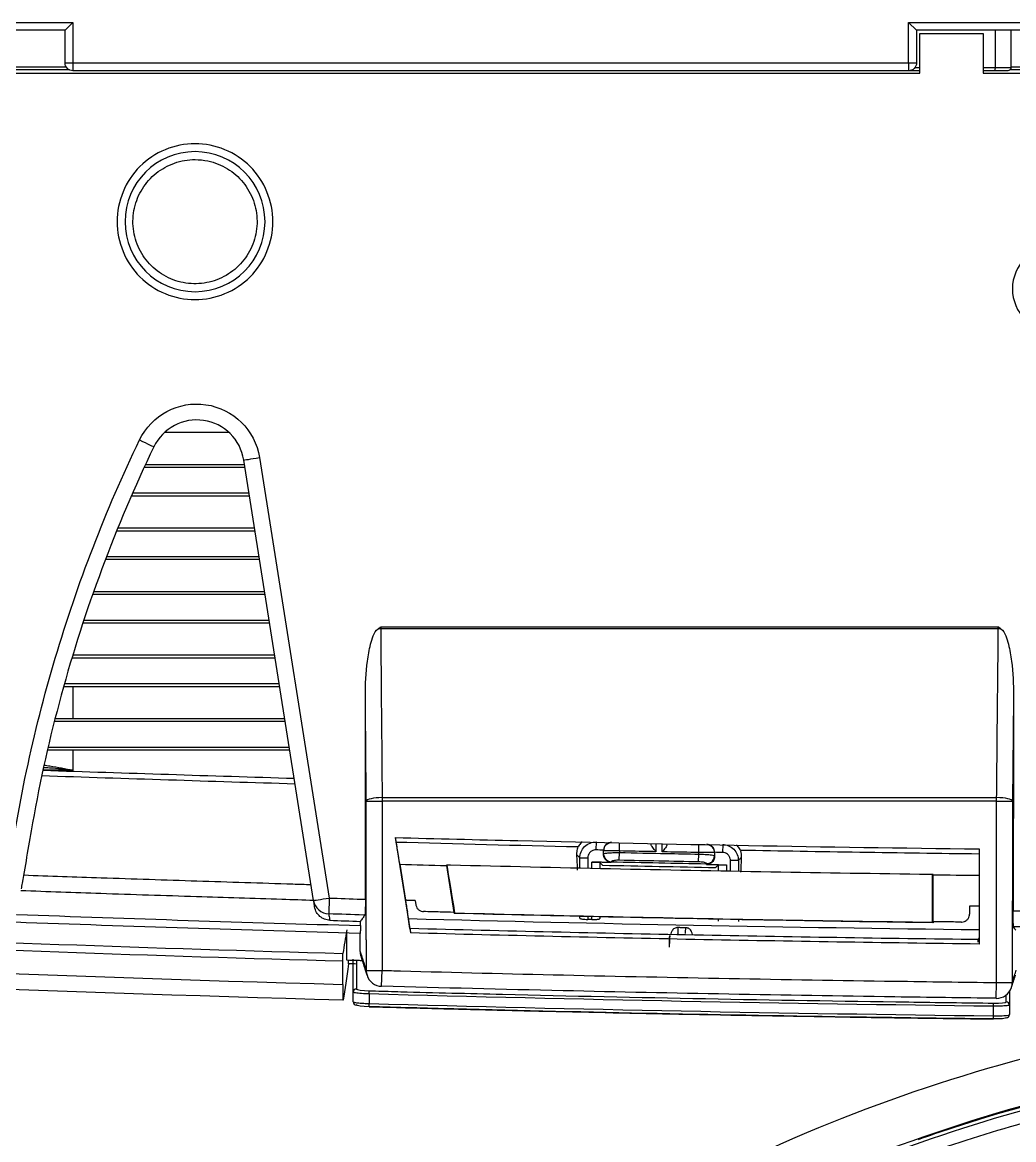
# Model space of a CAD drawing. Header units: millimetres. Extents: x 28 to 2363, y 8 to 1657.
# Drawn here: x 1802.6 to 1865, y 1195.3 to 1265.7 of the extents above; entities that cross this region are included whole.
import ezdxf

# ---------------------------------------------------------------- set-up
doc = ezdxf.new("R2010")
doc.units = ezdxf.units.MM
doc.layers.add('1LINE', color=7, linetype='CONTINUOUS')

msp = doc.modelspace()

# ---------------------------------------------------------------- linework, layer by layer
at = {"layer": '1LINE', "linetype": 'Continuous'}
for p, q in [((1794.418, 1265.675), (1805.768, 1265.675)), ((1805.768, 1265.675), (1805.268, 1265.175)), ((1805.768, 1265.675), (1805.768, 1263.125)), ((1858.418, 1263.125), (1858.418, 1265.675)), ((1858.418, 1265.675), (1869.768, 1265.675)), ((1858.418, 1265.675), (1858.918, 1265.175)), ((1805.268, 1265.175), (1794.918, 1265.175)), ((1805.268, 1263.125), (1805.268, 1265.175)), ((1869.268, 1265.175), (1858.918, 1265.175)), ((1858.918, 1265.175), (1858.918, 1263.125)), ((1859.118, 1264.975), (1863.118, 1264.975)), ((1859.118, 1262.475), (1859.118, 1264.975)), ((1863.118, 1264.975), (1863.118, 1262.475)), ((1863.885, 1262.825), (1863.885, 1265.175)), ((1864.868, 1265.175), (1864.868, 1262.825)), ((1805.768, 1263.125), (1805.768, 1262.625)), ((1805.768, 1263.125), (1858.418, 1263.125)), ((1858.418, 1263.125), (1858.418, 1262.625)), ((1799.118, 1262.475), (1859.118, 1262.475)), ((1805.55, 1262.675), (1800.801, 1262.675)), ((1800.868, 1262.875), (1805.335, 1262.875)), ((1858.418, 1262.625), (1805.768, 1262.625)), ((1859.118, 1262.625), (1858.418, 1262.625)), ((1858.818, 1262.825), (1859.118, 1262.825)), ((1863.118, 1262.825), (1863.885, 1262.825)), ((1863.882, 1262.625), (1863.118, 1262.625)), ((1863.118, 1262.475), (1923.118, 1262.475)), ((1864.668, 1262.625), (1863.882, 1262.625)), ((1863.885, 1262.825), (1864.868, 1262.825)), ((1869.55, 1262.675), (1864.801, 1262.675)), ((1864.868, 1262.875), (1869.335, 1262.875)), ((1815.608, 1239.834), (1811.525, 1239.834)), ((1810.341, 1237.834), (1816.572, 1237.834)), ((1820.932, 1210.368), (1816.529, 1238.106)), ((1817.517, 1238.263), (1821.92, 1210.525)), ((1816.604, 1237.634), (1810.248, 1237.634)), ((1816.89, 1235.834), (1809.44, 1235.834)), ((1809.528, 1236.034), (1816.858, 1236.034)), ((1817.239, 1233.634), (1808.516, 1233.634)), ((1808.597, 1233.834), (1817.207, 1233.834)), ((1817.525, 1231.834), (1807.808, 1231.834)), ((1807.885, 1232.034), (1817.493, 1232.034)), ((1817.874, 1229.634), (1807.003, 1229.634)), ((1807.073, 1229.834), (1817.842, 1229.834)), ((1806.456, 1228.034), (1818.128, 1228.034)), ((1818.16, 1227.834), (1806.39, 1227.834)), ((1825.159, 1227.599), (1864.074, 1227.599)), ((1864.072, 1227.487), (1825.16, 1227.487)), ((1805.757, 1225.834), (1818.477, 1225.834)), ((1805.781, 1225.834), (1805.781, 1225.865)), ((1818.509, 1225.634), (1805.697, 1225.634)), ((1818.795, 1223.834), (1805.175, 1223.834)), ((1805.231, 1224.034), (1818.763, 1224.034)), ((1805.781, 1221.834), (1805.781, 1223.834)), ((1819.144, 1221.634), (1804.591, 1221.634)), ((1804.642, 1221.834), (1819.112, 1221.834)), ((1819.429, 1219.834), (1804.157, 1219.834)), ((1804.203, 1220.034), (1819.398, 1220.034)), ((1805.781, 1218.575), (1805.781, 1219.835)), ((1805.781, 1218.575), (1803.914, 1218.575)), ((1825.246, 1216.849), (1825.246, 1216.623)), ((1825.246, 1216.849), (1863.968, 1216.849)), ((1863.968, 1216.623), (1863.968, 1216.849)), ((1863.968, 1216.623), (1825.246, 1216.623)), ((1827.046, 1208.324), (1826.092, 1214.334)), ((1826.186, 1213.742), (1826.092, 1214.334)), ((1838.726, 1214.053), (1838.715, 1213.553)), ((1840.199, 1213.488), (1840.209, 1213.988)), ((1842.496, 1213.958), (1842.496, 1213.441)), ((1842.901, 1213.433), (1842.901, 1213.949)), ((1845.199, 1213.388), (1845.208, 1213.888)), ((1846.712, 1213.893), (1846.703, 1213.394)), ((1837.499, 1213.263), (1837.502, 1213.26)), ((1839.199, 1213.296), (1839.199, 1213.503)), ((1839.199, 1213.26), (1839.199, 1213.272)), ((1840.188, 1212.901), (1840.199, 1213.39)), ((1840.199, 1213.488), (1840.199, 1213.39)), ((1845.189, 1212.8), (1845.199, 1213.29)), ((1845.199, 1213.29), (1845.199, 1213.388)), ((1846.199, 1213.408), (1846.199, 1213.383)), ((1846.199, 1213.383), (1846.199, 1213.176)), ((1862.858, 1213.614), (1862.858, 1207.625)), ((1826.344, 1212.748), (1826.298, 1213.039)), ((1826.36, 1212.646), (1826.719, 1210.381)), ((1829.304, 1212.599), (1829.304, 1212.569)), ((1829.304, 1212.569), (1829.772, 1209.62)), ((1837.704, 1212.402), (1837.704, 1213.054)), ((1837.704, 1213.054), (1838.204, 1213.054)), ((1838.204, 1213.054), (1838.204, 1212.391)), ((1838.458, 1212.385), (1838.458, 1212.786)), ((1838.958, 1212.771), (1838.958, 1212.373)), ((1846.199, 1213.153), (1846.199, 1213.14)), ((1846.44, 1212.225), (1846.44, 1212.622)), ((1846.94, 1212.617), (1846.94, 1212.215)), ((1847.693, 1212.894), (1847.193, 1212.894)), ((1847.193, 1212.21), (1847.193, 1212.894)), ((1847.693, 1212.894), (1847.693, 1212.2)), ((1859.958, 1212.002), (1859.939, 1212.002)), ((1859.958, 1212.002), (1859.962, 1211.972)), ((1859.962, 1209.031), (1859.962, 1211.972)), ((1821.92, 1210.525), (1821.884, 1209.527)), ((1827.33, 1210.362), (1827.372, 1210.096)), ((1862.258, 1210.014), (1862.258, 1209.513)), ((1823.879, 1208.789), (1823.879, 1209.052)), ((1827.002, 1208.602), (1826.839, 1209.629)), ((1837.704, 1209.254), (1837.704, 1209.368)), ((1838.204, 1209.356), (1838.204, 1209.173)), ((1838.458, 1209.168), (1838.458, 1209.351)), ((1838.958, 1209.339), (1838.958, 1209.226)), ((1846.44, 1209.075), (1846.44, 1209.191)), ((1847.693, 1209.167), (1847.693, 1209.052)), ((1823.014, 1206.601), (1823.014, 1208.318)), ((1822.767, 1205.082), (1822.767, 1206.537)), ((1825.218, 1204.965), (1825.246, 1205.965)), ((1863.936, 1204.204), (1863.948, 1205.204)), ((1823.428, 1203.985), (1823.428, 1204.589)), ((1824.428, 1204.481), (1824.433, 1204.68)), ((1824.428, 1204.481), (1824.428, 1203.878)), ((1824.422, 1203.68), (1824.428, 1203.878)), ((1824.422, 1203.679), (1824.422, 1203.68)), ((1863.769, 1203.104), (1863.77, 1203.708)), ((1863.77, 1203.708), (1863.772, 1203.907)), ((1864.77, 1203.784), (1864.769, 1203.18)), ((1863.767, 1202.906), (1863.769, 1203.104)), ((1863.767, 1202.906), (1863.767, 1202.906))]:
    msp.add_line(p, q, dxfattribs=at)
at = {"layer": '1LINE', "linetype": 'Continuous', "extrusion": (0, 0, -1)}
msp.add_circle((-1813.458, 1253.121), 4.41, dxfattribs=at)
at = {"layer": '1LINE', "linetype": 'Continuous', "extrusion": (3.83778e-22, 6.26757e-06, -1)}
msp.add_circle((-1867.661, 1248.886, 0.008), 2.7, dxfattribs=at)
at = {"layer": '1LINE', "linetype": 'Continuous', "extrusion": (6.12303e-17, -3.74928e-33, -1)}
for centre, radius, start, end in [((-1805.768, 1263.125), 0.5, 270, 0), ((-1864.668, 1262.825), 0.2, 180, 270)]:
    msp.add_arc(centre, radius, start, end, dxfattribs=at)
at = {"layer": '1LINE', "linetype": 'Continuous', "extrusion": (0, 0, -1)}
msp.add_arc((-1858.418, 1263.125), 0.5, 180, 270, dxfattribs=at)
at = {"layer": '1LINE', "linetype": 'Continuous', "extrusion": (3.83778e-22, 6.26757e-06, -1)}
msp.add_arc((-1813.566, 1237.636, 0.008), 4, 25.72412, 170.98068, dxfattribs=at)
at = {"layer": '1LINE', "linetype": 'Continuous', "extrusion": (-3.83778e-22, -6.26758e-06, 1)}
msp.add_arc((1813.566, 1237.636, -0.008), 3, 9.01932, 154.27588, dxfattribs=at)
at = {"layer": '1LINE', "linetype": 'Continuous'}
for centre, radius, start, end in [((1863.275, 1207.75), 0.5, 146.53984, 180), ((1825.246, 1205.965), 1, 197.95887, 268.42783), ((1863.948, 1205.204), 1, 269.32117, 341.71442)]:
    msp.add_arc(centre, radius, start, end, dxfattribs=at)
for centre, major_axis, ratio, start_param, end_param in [((1805.768, 1263.125), (0.5, 0), 0.000006, 3.141593, 4.712389), ((1858.418, 1263.125), (-0.5, 0), 0.000006, 1.570796, 3.141593), ((1863.882, 1262.825), (0, 0.2), 0.017452, 3.141593, 4.712389), ((1809.963, 1239.372), (0.901, -0.434), 0.000006, 4.712392, 6.283188), ((1817.517, 1238.263), (-0.988, -0.157), 0.000006, 0, 1.570794), ((1825.16, 1227.261), (-1, -0.008), 0.225398, 4.710568, 4.875109), ((1864.072, 1227.261), (-1, 0.01), 0.225395, 4.549664, 4.714603), ((1825.246, 1216.623), (-1, -0.008), 0.225398, 4.710568, 6.247356), ((1863.968, 1216.623), (-1, 0.01), 0.225395, 3.177422, 4.714603), ((1825.246, 1216.623), (-1, 0), 0.000006, 0.034907, 1.570796), ((1863.968, 1216.623), (-1, 0.002), 0.000006, 1.570796, 3.106663), ((1839.699, 1213.503), (-0.5, 0), 0.999962, 4.691197, 6.283185), ((1845.699, 1213.383), (0.5, 0), 0.999962, 0, 1.551934), ((1839.699, 1213.296), (0.5, 0), 0.978893, 3.141593, 4.691645), ((1821.92, 1210.525), (-0.988, -0.157), 0.000006, 0, 1.570794), ((1821.92, 1210.525), (-0.988, -0.157), 0.998705, 6.283166, 7.660641), ((1825.246, 1205.965), (-1, 0), 0.000006, 0.034907, 1.570796), ((1825.246, 1205.965), (0.951, 0.308), 0.993648, 2.826277, 3.1416), ((1823.628, 1204.589), (-0.2, 0), 0.994339, 4.684645, 6.283185), ((1863.948, 1205.204), (-1, 0.002), 0.000006, 1.570796, 3.106663), ((1863.948, 1205.204), (0.95, -0.314), 0.993798, 6.283174, 6.602433), ((1823.628, 1203.985), (0.2, 0), 0.994339, 3.141593, 4.684652), ((1864.57, 1203.784), (0.2, 0), 0.994344, 6.283179, 7.844359), ((1864.569, 1203.181), (-0.2, 0), 0.994344, 1.561176, 3.141586)]:
    msp.add_ellipse(centre, major_axis=major_axis, ratio=ratio, start_param=start_param, end_param=end_param, dxfattribs=at)
at = {"layer": '1LINE', "linetype": 'Continuous', "extrusion": (0, 0, -1)}
for centre, major_axis, ratio, start_param, end_param in [((1829.967, 1208.367), (0.794, -5), 0.008618, 3.704641, 4.467018), ((1859.966, 1208.367), (0, 5), 0.008727, 4.839736, 5.526365)]:
    msp.add_ellipse(centre, major_axis=major_axis, ratio=ratio, start_param=start_param, end_param=end_param, dxfattribs=at)
at = {"layer": '1LINE', "linetype": 'Continuous'}
for points, degree, knots in [([(1813.457, 1258.031), (1814.745, 1258.031), (1816.019, 1257.503), (1817.84, 1255.682), (1818.368, 1254.408), (1818.368, 1251.833), (1817.84, 1250.559), (1816.019, 1248.739), (1814.745, 1248.211), (1812.17, 1248.211), (1810.896, 1248.738), (1809.075, 1250.559), (1808.547, 1251.833), (1808.547, 1254.408), (1809.075, 1255.682), (1810.896, 1257.503), (1812.17, 1258.031), (1813.457, 1258.031)], 3, [0, 0, 0, 0, 0.125, 0.125, 0.25, 0.25, 0.375, 0.375, 0.5, 0.5, 0.625, 0.625, 0.75, 0.75, 0.875, 0.875, 1, 1, 1, 1]), ([(1813.459, 1257.031), (1813.02, 1257.031), (1812.576, 1256.955), (1811.751, 1256.666), (1811.357, 1256.447), (1810.673, 1255.901), (1810.374, 1255.565), (1809.91, 1254.823), (1809.739, 1254.406), (1809.547, 1253.553), (1809.523, 1253.103), (1809.624, 1252.234), (1809.75, 1251.802), (1810.134, 1251.016), (1810.396, 1250.65), (1811.018, 1250.034), (1811.386, 1249.776), (1812.177, 1249.4), (1812.61, 1249.279), (1813.48, 1249.186), (1813.929, 1249.215), (1814.781, 1249.416), (1815.196, 1249.591), (1815.933, 1250.062), (1816.266, 1250.365), (1816.805, 1251.054), (1817.019, 1251.45), (1817.301, 1252.278), (1817.372, 1252.723), (1817.363, 1253.598), (1817.283, 1254.041), (1816.985, 1254.864), (1816.763, 1255.255), (1816.209, 1255.933), (1815.87, 1256.229), (1815.123, 1256.685), (1814.705, 1256.852), (1814.009, 1257.001), (1813.732, 1257.031), (1813.459, 1257.031)], 3, [0, 0, 0, 0, 0.053693, 0.053693, 0.107394, 0.107394, 0.161094, 0.161094, 0.214788, 0.214788, 0.268483, 0.268483, 0.322177, 0.322177, 0.375876, 0.375876, 0.429576, 0.429576, 0.483277, 0.483277, 0.536977, 0.536977, 0.590672, 0.590672, 0.644367, 0.644367, 0.698061, 0.698061, 0.751759, 0.751759, 0.805459, 0.805459, 0.85916, 0.85916, 0.91286, 0.91286, 0.966555, 0.966555, 1, 1, 1, 1]), ([(1801.516, 1211.263), (1801.935, 1213.681), (1802.328, 1216.105), (1803.348, 1220.901), (1803.952, 1223.279), (1806.056, 1230.347), (1807.828, 1234.942), (1809.963, 1239.372)], 3, [0, 0, 0, 0, 0.25, 0.25, 0.5, 0.5, 1, 1, 1, 1]), ([(1810.864, 1238.938), (1808.456, 1233.94), (1806.486, 1228.656), (1804.301, 1220.63), (1803.7, 1217.945), (1803.102, 1214.576), (1802.999, 1213.968), (1802.782, 1212.715), (1802.653, 1211.966), (1802.523, 1211.216), (1802.502, 1211.093)], 3, [0, 0, 0, 0, 0.563505, 0.563505, 0.845258, 0.845258, 0.915696, 0.915696, 0.986135, 1, 1, 1, 1]), ([(1824.193, 1223.257), (1824.193, 1223.986), (1824.23, 1224.714), (1824.372, 1225.797), (1824.433, 1226.155), (1824.616, 1226.855), (1824.697, 1227.261), (1824.996, 1227.482)], 3, [0, 0, 0, 0, 0.5, 0.5, 0.75, 0.75, 1, 1, 1, 1]), ([(1824.996, 1227.482), (1825.048, 1227.521), (1825.101, 1227.559), (1825.155, 1227.597), (1825.157, 1227.598), (1825.159, 1227.599)], 3, [0, 0, 0, 0, 0.968409, 0.968409, 1, 1, 1, 1]), ([(1863.968, 1216.849), (1863.974, 1217.498), (1863.981, 1218.148), (1864.012, 1221.395), (1864.038, 1223.993), (1864.066, 1226.89), (1864.069, 1227.188), (1864.072, 1227.487)], 3, [0, 0, 0, 0, 0.183158, 0.183158, 0.915792, 0.915792, 1, 1, 1, 1]), ([(1864.074, 1227.599), (1864.076, 1227.598), (1864.078, 1227.597), (1864.132, 1227.558), (1864.185, 1227.521), (1864.236, 1227.482)], 3, [0, 0, 0, 0, 0.031801, 0.031801, 1, 1, 1, 1]), ([(1864.236, 1227.482), (1864.535, 1227.26), (1864.614, 1226.858), (1864.797, 1226.154), (1864.858, 1225.796), (1864.998, 1224.714), (1865.034, 1223.984), (1865.032, 1223.255)], 3, [0, 0, 0, 0, 0.25, 0.25, 0.5, 0.5, 1, 1, 1, 1]), ([(1824.246, 1216.623), (1824.241, 1217.273), (1824.236, 1217.922), (1824.218, 1220.134), (1824.205, 1221.695), (1824.193, 1223.257)], 3, [0, 0, 0, 0, 0.29373, 0.29373, 1, 1, 1, 1]), ([(1824.193, 1210.443), (1824.193, 1210.669), (1824.193, 1210.894), (1824.193, 1213.143), (1824.193, 1215.166), (1824.193, 1219.211), (1824.193, 1221.234), (1824.193, 1223.257)], 3, [0, 0, 0, 0, 0.052852, 0.052852, 0.526426, 0.526426, 1, 1, 1, 1]), ([(1865.032, 1223.255), (1865.014, 1221.343), (1864.995, 1219.43), (1864.973, 1217.219), (1864.97, 1216.92), (1864.967, 1216.622)], 3, [0, 0, 0, 0, 0.864958, 0.864958, 1, 1, 1, 1]), ([(1865.032, 1223.255), (1865.03, 1221.682), (1865.027, 1220.11), (1865.019, 1215.597), (1865.014, 1212.658), (1865.009, 1209.718)], 3, [0, 0, 0, 0, 0.348552, 0.348552, 1, 1, 1, 1]), ([(1803.93, 1218.896), (1804.06, 1218.879), (1804.676, 1218.787), (1805.293, 1218.668), (1805.781, 1218.575)], 3, [0, 0, 0, 0, 0.210648, 1, 1, 1, 1]), ([(1819.768, 1217.704), (1814.444, 1217.862), (1809.121, 1218.039), (1803.798, 1218.211), (1803.798, 1218.211), (1803.798, 1218.211)], 3, [0, 0, 0, 0, 0.999999, 0.999999, 1, 1, 1, 1]), ([(1819.713, 1218.046), (1814.432, 1218.204), (1809.151, 1218.379), (1803.87, 1218.55), (1803.87, 1218.55), (1803.87, 1218.55)], 3, [0, 0, 0, 0, 0.999997, 0.999997, 1, 1, 1, 1]), ([(1805.781, 1218.575), (1805.286, 1218.624), (1804.652, 1218.687), (1804.02, 1218.724), (1803.882, 1218.731)], 3, [0, 0, 0, 0, 0.781645, 1, 1, 1, 1]), ([(1892.686, 847.163), (1880.172, 847.156), (1867.684, 848.585), (1843.329, 854.273), (1831.696, 858.433), (1809.518, 869.388), (1798.959, 876.367), (1784.628, 888.455), (1780.113, 892.698), (1771.42, 901.459), (1767.257, 905.989), (1755.276, 919.994), (1747.972, 929.889), (1734.667, 950.746), (1728.646, 961.764), (1718.116, 984.312), (1713.621, 995.771), (1705.981, 1019.009), (1702.823, 1030.784), (1697.863, 1054.653), (1696.043, 1066.743), (1693.541, 1091.183), (1692.877, 1103.547), (1692.353, 1128.141), (1692.483, 1140.363), (1693.078, 1164.695), (1693.516, 1176.807), (1694.485, 1198.61), (1695.013, 1208.314), (1695.649, 1217.985)], 3, [0, 0, 0, 0, 0.078081, 0.078081, 0.156162, 0.156162, 0.234242, 0.234242, 0.273283, 0.273283, 0.312323, 0.312323, 0.390404, 0.390404, 0.468485, 0.468485, 0.546565, 0.546565, 0.624646, 0.624646, 0.702727, 0.702727, 0.780808, 0.780808, 0.858888, 0.858888, 0.936969, 0.936969, 1, 1, 1, 1]), ([(1825.246, 1216.623), (1825.246, 1215.957), (1825.246, 1215.29), (1825.246, 1211.737), (1825.246, 1208.851), (1825.246, 1205.965)], 3, [0, 0, 0, 0, 0.187642, 0.187642, 1, 1, 1, 1]), ([(1863.948, 1205.204), (1863.949, 1205.871), (1863.95, 1206.538), (1863.956, 1209.871), (1863.961, 1212.538), (1863.966, 1215.677), (1863.967, 1216.15), (1863.968, 1216.623)], 3, [0, 0, 0, 0, 0.175147, 0.175147, 0.875735, 0.875735, 1, 1, 1, 1]), ([(1864.967, 1216.622), (1864.966, 1215.955), (1864.965, 1215.288), (1864.959, 1211.955), (1864.954, 1209.288), (1864.949, 1206.149), (1864.948, 1205.676), (1864.947, 1205.203)], 3, [0, 0, 0, 0, 0.175147, 0.175147, 0.875735, 0.875735, 1, 1, 1, 1]), ([(1698.874, 1213.889), (1698.133, 1201.934), (1697.548, 1189.928), (1696.181, 1154.544), (1695.482, 1131.091), (1696.78, 1095.774), (1697.633, 1083.949), (1700.495, 1060.406), (1702.479, 1048.75), (1707.746, 1025.715), (1711.021, 1014.333), (1718.863, 991.845), (1723.448, 980.759), (1733.919, 959.299), (1739.776, 948.965), (1752.814, 929.139), (1760.023, 919.615), (1771.838, 906.137), (1775.915, 901.803), (1784.371, 893.475), (1788.737, 889.467), (1797.899, 881.938), (1802.693, 878.415), (1812.787, 871.94), (1818.057, 868.999), (1834.281, 861.178), (1845.487, 857.286), (1868.638, 852.001), (1880.663, 850.639), (1892.686, 850.645)], 3, [0, 0, 0, 0, 0.079119, 0.079119, 0.232599, 0.232599, 0.309339, 0.309339, 0.386079, 0.386079, 0.462819, 0.462819, 0.539559, 0.539559, 0.616299, 0.616299, 0.69304, 0.69304, 0.73141, 0.73141, 0.76978, 0.76978, 0.80815, 0.80815, 0.84652, 0.84652, 0.92326, 0.92326, 1, 1, 1, 1]), ([(1826.092, 1214.334), (1828.664, 1214.265), (1831.235, 1214.2), (1838.648, 1214.024), (1843.49, 1213.923), (1853.173, 1213.749), (1858.015, 1213.675), (1862.858, 1213.614)], 3, [0, 0, 0, 0, 0.209878, 0.209878, 0.604933, 0.604933, 1, 1, 1, 1]), ([(1837.847, 1214.059), (1837.772, 1213.998), (1837.707, 1213.926), (1837.629, 1213.813), (1837.608, 1213.777), (1837.589, 1213.739)], 3, [0, 0, 0, 0, 0.694072, 0.694072, 1, 1, 1, 1]), ([(1837.704, 1213.054), (1837.704, 1213.292), (1837.804, 1213.572), (1838.205, 1213.964), (1838.487, 1214.058), (1838.726, 1214.053)], 3, [0, 0, 0, 0, 0.5, 0.5, 1, 1, 1, 1]), ([(1839.709, 1214.032), (1839.653, 1214.028), (1839.541, 1214.018), (1839.383, 1213.93), (1839.241, 1213.778), (1839.213, 1213.621), (1839.199, 1213.543)], 3, [0, 0, 0, 0, 0.250957, 0.501577, 0.751525, 1, 1, 1, 1]), ([(1842.496, 1213.441), (1842.462, 1213.485), (1842.395, 1213.573), (1842.302, 1213.7), (1842.22, 1213.821), (1842.204, 1213.876), (1842.196, 1213.904)], 3, [0, 0, 0, 0, 0.250658, 0.50103, 0.750935, 1, 1, 1, 1]), ([(1843.201, 1213.884), (1843.194, 1213.857), (1843.178, 1213.803), (1843.096, 1213.686), (1843.003, 1213.562), (1842.935, 1213.476), (1842.901, 1213.433)], 3, [0, 0, 0, 0, 0.249116, 0.499008, 0.749361, 1, 1, 1, 1]), ([(1846.199, 1213.408), (1846.187, 1213.486), (1846.164, 1213.643), (1846.029, 1213.798), (1845.875, 1213.892), (1845.764, 1213.905), (1845.708, 1213.912)], 3, [0, 0, 0, 0, 0.248497, 0.498461, 0.749044, 1, 1, 1, 1]), ([(1846.712, 1213.893), (1846.945, 1213.889), (1847.216, 1213.789), (1847.598, 1213.4), (1847.693, 1213.127), (1847.693, 1212.894)], 3, [0, 0, 0, 0, 0.5, 0.5, 1, 1, 1, 1]), ([(1826.298, 1213.039), (1826.298, 1213.039), (1826.297, 1213.044), (1826.293, 1213.069), (1826.288, 1213.099), (1826.275, 1213.181), (1826.266, 1213.235), (1826.247, 1213.359), (1826.235, 1213.431), (1826.211, 1213.582), (1826.199, 1213.663), (1826.186, 1213.742)], 3, [0, 0, 0, 0, 0.124916, 0.124916, 0.339931, 0.339931, 0.558757, 0.558757, 0.779435, 0.779435, 1, 1, 1, 1]), ([(1837.589, 1213.739), (1837.545, 1213.642), (1837.52, 1213.545), (1837.499, 1213.386), (1837.497, 1213.324), (1837.499, 1213.263)], 3, [0, 0, 0, 0, 0.60936, 0.60936, 1, 1, 1, 1]), ([(1837.704, 1213.054), (1837.664, 1213.094), (1837.625, 1213.134), (1837.558, 1213.203), (1837.53, 1213.232), (1837.502, 1213.26)], 3, [0, 0, 0, 0, 0.586446, 0.586446, 1, 1, 1, 1]), ([(1838.715, 1213.553), (1838.674, 1213.554), (1838.634, 1213.55), (1838.54, 1213.529), (1838.486, 1213.507), (1838.391, 1213.448), (1838.348, 1213.41), (1838.279, 1213.322), (1838.251, 1213.272), (1838.214, 1213.166), (1838.204, 1213.11), (1838.204, 1213.054)], 3, [0, 0, 0, 0, 0.151946, 0.151946, 0.363952, 0.363952, 0.575962, 0.575962, 0.787981, 0.787981, 1, 1, 1, 1]), ([(1839.199, 1213.296), (1839.219, 1213.311), (1839.258, 1213.34), (1839.53, 1213.37), (1839.857, 1213.389), (1840.09, 1213.39), (1840.199, 1213.39)], 3, [0, 0, 0, 0, 0.291836, 0.555744, 0.791761, 1, 1, 1, 1]), ([(1839.688, 1212.785), (1839.576, 1212.813), (1839.316, 1212.876), (1839.241, 1213.137), (1839.199, 1213.285)], 3, [0, 0, 0, 0, 0.433255, 1, 1, 1, 1]), ([(1839.688, 1212.76), (1839.635, 1212.761), (1839.582, 1212.772), (1839.484, 1212.81), (1839.438, 1212.838), (1839.351, 1212.907), (1839.311, 1212.951), (1839.246, 1213.051), (1839.221, 1213.109), (1839.202, 1213.199), (1839.199, 1213.23), (1839.199, 1213.26)], 3, [0, 0, 0, 0, 0.206865, 0.206865, 0.412445, 0.412445, 0.640585, 0.640585, 0.881872, 0.881872, 1, 1, 1, 1]), ([(1842.496, 1213.441), (1842.397, 1213.443), (1842.298, 1213.445), (1841.532, 1213.46), (1840.865, 1213.474), (1840.199, 1213.488)], 3, [0, 0, 0, 0, 0.129447, 0.129447, 1, 1, 1, 1]), ([(1840.199, 1213.39), (1841.184, 1213.369), (1842.17, 1213.349), (1843.837, 1213.316), (1844.518, 1213.303), (1845.199, 1213.29)], 3, [0, 0, 0, 0, 0.591399, 0.591399, 1, 1, 1, 1]), ([(1845.199, 1213.388), (1844.532, 1213.4), (1843.865, 1213.413), (1843.1, 1213.429), (1843, 1213.431), (1842.901, 1213.433)], 3, [0, 0, 0, 0, 0.870551, 0.870551, 1, 1, 1, 1]), ([(1845.199, 1213.29), (1845.334, 1213.286), (1845.643, 1213.277), (1846.085, 1213.236), (1846.159, 1213.197), (1846.199, 1213.176)], 3, [0, 0, 0, 0, 0.261407, 0.595005, 1, 1, 1, 1]), ([(1845.689, 1212.665), (1845.806, 1212.69), (1846.074, 1212.746), (1846.154, 1213.013), (1846.199, 1213.165)], 3, [0, 0, 0, 0, 0.434155, 1, 1, 1, 1]), ([(1847.193, 1212.894), (1847.193, 1212.927), (1847.19, 1212.961), (1847.172, 1213.049), (1847.151, 1213.103), (1847.093, 1213.199), (1847.056, 1213.242), (1846.97, 1213.314), (1846.92, 1213.343), (1846.815, 1213.382), (1846.759, 1213.392), (1846.703, 1213.394)], 3, [0, 0, 0, 0, 0.129985, 0.129985, 0.347481, 0.347481, 0.564982, 0.564982, 0.782491, 0.782491, 1, 1, 1, 1]), ([(1847.83, 1213.525), (1847.794, 1213.605), (1847.747, 1213.682), (1847.658, 1213.79), (1847.622, 1213.828), (1847.583, 1213.862)], 3, [0, 0, 0, 0, 0.630613, 0.630613, 1, 1, 1, 1]), ([(1847.9, 1213.096), (1847.905, 1213.228), (1847.888, 1213.362), (1847.837, 1213.506), (1847.833, 1213.516), (1847.83, 1213.525)], 3, [0, 0, 0, 0, 0.933111, 0.933111, 1, 1, 1, 1]), ([(1826.344, 1212.748), (1826.348, 1212.72), (1826.353, 1212.692), (1826.358, 1212.658), (1826.359, 1212.652), (1826.36, 1212.646)], 3, [0, 0, 0, 0, 0.82353, 0.82353, 1, 1, 1, 1]), ([(1829.319, 1212.599), (1829.319, 1212.599), (1829.318, 1212.599), (1829.318, 1212.599), (1829.317, 1212.599), (1829.316, 1212.599), (1829.315, 1212.599), (1829.311, 1212.599), (1829.307, 1212.599), (1829.304, 1212.599)], 3, [0, 0, 0, 0, 0.017705, 0.017705, 0.160119, 0.160119, 0.269669, 0.269669, 1, 1, 1, 1]), ([(1859.936, 1212.002), (1859.87, 1212.003), (1859.804, 1212.004), (1856.405, 1212.05), (1853.072, 1212.102), (1846.374, 1212.22), (1843.008, 1212.285), (1836.277, 1212.429), (1832.912, 1212.508), (1829.472, 1212.595), (1829.395, 1212.597), (1829.319, 1212.599)], 3, [0, 0, 0, 0, 0.00649, 0.00649, 0.332928, 0.332928, 0.662698, 0.662698, 0.992503, 0.992503, 1, 1, 1, 1]), ([(1838.458, 1212.786), (1838.514, 1212.785), (1838.57, 1212.784), (1838.676, 1212.781), (1838.726, 1212.78), (1838.814, 1212.778), (1838.852, 1212.776), (1838.911, 1212.774), (1838.933, 1212.773), (1838.953, 1212.772), (1838.957, 1212.772), (1838.958, 1212.771)], 3, [0, 0, 0, 0, 0.216214, 0.216214, 0.432427, 0.432427, 0.648644, 0.648644, 0.86483, 0.86483, 1, 1, 1, 1]), ([(1839.688, 1212.76), (1839.525, 1212.764), (1839.362, 1212.767), (1839.117, 1212.772), (1839.035, 1212.774), (1838.788, 1212.779), (1838.623, 1212.783), (1838.458, 1212.786)], 3, [0, 0, 0, 0, 0.397713, 0.397713, 0.597206, 0.597206, 1, 1, 1, 1]), ([(1838.958, 1212.771), (1838.997, 1212.731), (1839.036, 1212.691), (1839.095, 1212.631), (1839.114, 1212.611), (1839.134, 1212.591)], 3, [0, 0, 0, 0, 0.668871, 0.668871, 1, 1, 1, 1]), ([(1840.188, 1212.901), (1840.133, 1212.902), (1840.078, 1212.901), (1839.974, 1212.896), (1839.924, 1212.891), (1839.838, 1212.879), (1839.8, 1212.871), (1839.74, 1212.853), (1839.717, 1212.843), (1839.693, 1212.824), (1839.688, 1212.815), (1839.688, 1212.807)], 3, [0, 0, 0, 0, 0.208844, 0.208844, 0.417596, 0.417596, 0.627728, 0.627728, 0.841816, 0.841816, 1, 1, 1, 1]), ([(1839.688, 1212.785), (1839.688, 1212.782), (1839.688, 1212.78), (1839.688, 1212.771), (1839.688, 1212.766), (1839.688, 1212.76)], 3, [0, 0, 0, 0, 0.344809, 0.344809, 1, 1, 1, 1]), ([(1845.689, 1212.687), (1845.689, 1212.695), (1845.685, 1212.703), (1845.662, 1212.723), (1845.639, 1212.734), (1845.579, 1212.755), (1845.541, 1212.764), (1845.454, 1212.78), (1845.405, 1212.787), (1845.301, 1212.796), (1845.245, 1212.799), (1845.189, 1212.8)], 3, [0, 0, 0, 0, 0.153201, 0.153201, 0.369387, 0.369387, 0.581116, 0.581116, 0.790477, 0.790477, 1, 1, 1, 1]), ([(1846.199, 1213.14), (1846.199, 1213.084), (1846.189, 1213.027), (1846.152, 1212.922), (1846.124, 1212.871), (1846.054, 1212.784), (1846.011, 1212.745), (1845.916, 1212.686), (1845.863, 1212.664), (1845.769, 1212.643), (1845.729, 1212.639), (1845.689, 1212.64)], 3, [0, 0, 0, 0, 0.212389, 0.212389, 0.424778, 0.424778, 0.637164, 0.637164, 0.849542, 0.849542, 1, 1, 1, 1]), ([(1845.689, 1212.64), (1845.689, 1212.643), (1845.689, 1212.646), (1845.689, 1212.654), (1845.689, 1212.66), (1845.689, 1212.665)], 3, [0, 0, 0, 0, 0.344809, 0.344809, 1, 1, 1, 1]), ([(1845.689, 1212.64), (1845.859, 1212.637), (1846.029, 1212.634), (1846.281, 1212.629), (1846.362, 1212.627), (1846.609, 1212.623), (1846.775, 1212.62), (1846.94, 1212.617)], 3, [0, 0, 0, 0, 0.407359, 0.407359, 0.603658, 0.603658, 1, 1, 1, 1]), ([(1846.44, 1212.622), (1846.401, 1212.583), (1846.361, 1212.544), (1846.302, 1212.487), (1846.283, 1212.467), (1846.263, 1212.448)], 3, [0, 0, 0, 0, 0.668872, 0.668872, 1, 1, 1, 1]), ([(1846.44, 1212.622), (1846.44, 1212.622), (1846.45, 1212.622), (1846.488, 1212.623), (1846.517, 1212.622), (1846.587, 1212.622), (1846.631, 1212.621), (1846.726, 1212.62), (1846.78, 1212.619), (1846.869, 1212.618), (1846.904, 1212.617), (1846.94, 1212.617)], 3, [0, 0, 0, 0, 0.216095, 0.216095, 0.43219, 0.43219, 0.64828, 0.64828, 0.864389, 0.864389, 1, 1, 1, 1]), ([(1847.895, 1213.092), (1847.868, 1213.065), (1847.84, 1213.037), (1847.772, 1212.971), (1847.733, 1212.932), (1847.693, 1212.894)], 3, [0, 0, 0, 0, 0.413584, 0.413584, 1, 1, 1, 1]), ([(1802.654, 1211.974), (1804.285, 1211.915), (1805.916, 1211.858), (1809.559, 1211.734), (1811.571, 1211.668), (1815.594, 1211.538), (1817.606, 1211.474), (1820.003, 1211.399), (1820.388, 1211.386), (1820.772, 1211.374)], 3, [0, 0, 0, 0, 0.270093, 0.270093, 0.603192, 0.603192, 0.936291, 0.936291, 1, 1, 1, 1]), ([(1811.152, 874.879), (1810.799, 875.095), (1808.795, 876.336), (1801.605, 881.028), (1792.006, 888.547), (1781.795, 898.015), (1771.86, 908.193), (1758.457, 923.786), (1742.901, 946.059), (1728.238, 973.181), (1718.452, 996.858), (1712.806, 1013.828), (1709.904, 1023.657), (1707.194, 1033.628), (1704.264, 1046.236), (1701.512, 1061.51), (1699.838, 1074.108), (1698.798, 1084.342), (1698.146, 1092.396), (1697.662, 1100.283), (1697.197, 1110.609), (1696.777, 1128.438), (1697.143, 1154.46), (1698.168, 1183.612), (1699.087, 1202.289), (1699.587, 1210.604)], 3, [0, 0, 0, 0, 0.003326, 0.018954, 0.069033, 0.101108, 0.130921, 0.183397, 0.266267, 0.348763, 0.430815, 0.471925, 0.492528, 0.513208, 0.554991, 0.596556, 0.638042, 0.657363, 0.679557, 0.703332, 0.721206, 0.763086, 0.847474, 0.931824, 1, 1, 1, 1]), ([(1820.932, 1210.369), (1820.266, 1210.39), (1819.599, 1210.411), (1817.139, 1210.488), (1815.344, 1210.545), (1811.538, 1210.668), (1809.526, 1210.734), (1805.836, 1210.86), (1804.159, 1210.919), (1802.482, 1210.979)], 3, [0, 0, 0, 0, 0.108342, 0.108342, 0.400073, 0.400073, 0.727281, 0.727281, 1, 1, 1, 1]), ([(1820.996, 1209.966), (1820.991, 1209.999), (1820.985, 1210.033), (1820.964, 1210.167), (1820.948, 1210.268), (1820.932, 1210.368)], 3, [0, 0, 0, 0, 0.249678, 0.249678, 1, 1, 1, 1]), ([(1821.92, 1210.525), (1822.586, 1210.501), (1823.252, 1210.477), (1824.01, 1210.449), (1824.101, 1210.446), (1824.193, 1210.443)], 3, [0, 0, 0, 0, 0.87926, 0.87926, 1, 1, 1, 1]), ([(1824.193, 1210.443), (1824.193, 1210.331), (1824.192, 1210.217), (1824.19, 1210.006), (1824.188, 1209.906), (1824.183, 1209.731), (1824.18, 1209.655), (1824.173, 1209.536), (1824.169, 1209.492), (1824.164, 1209.455), (1824.162, 1209.447), (1824.16, 1209.445)], 3, [0, 0, 0, 0, 0.221912, 0.221912, 0.443836, 0.443836, 0.665598, 0.665598, 0.88728, 0.88728, 1, 1, 1, 1]), ([(1826.719, 1210.381), (1826.722, 1210.368), (1826.724, 1210.354), (1826.742, 1210.237), (1826.758, 1210.136), (1826.796, 1209.901), (1826.817, 1209.765), (1826.839, 1209.629)], 3, [0, 0, 0, 0, 0.050893, 0.050893, 0.450253, 0.450253, 1, 1, 1, 1]), ([(1827.33, 1210.362), (1827.163, 1210.367), (1826.996, 1210.372), (1826.792, 1210.379), (1826.756, 1210.38), (1826.719, 1210.381)], 3, [0, 0, 0, 0, 0.820929, 0.820929, 1, 1, 1, 1]), ([(1821.948, 1209.122), (1821.836, 1209.126), (1821.723, 1209.149), (1821.515, 1209.231), (1821.417, 1209.29), (1821.247, 1209.436), (1821.174, 1209.525), (1821.057, 1209.727), (1821.015, 1209.846), (1820.996, 1209.966)], 3, [0, 0, 0, 0, 0.244507, 0.244507, 0.489001, 0.489001, 0.733693, 0.733693, 1, 1, 1, 1]), ([(1827.372, 1210.096), (1827.374, 1210.086), (1827.376, 1210.076), (1827.39, 1210.011), (1827.412, 1209.957), (1827.471, 1209.861), (1827.51, 1209.817), (1827.576, 1209.763), (1827.6, 1209.747), (1827.675, 1209.706), (1827.729, 1209.687), (1827.807, 1209.673), (1827.831, 1209.671), (1827.854, 1209.67)], 3, [0, 0, 0, 0, 0.04332, 0.04332, 0.288208, 0.288208, 0.533175, 0.533175, 0.657049, 0.657049, 0.8991, 0.8991, 1, 1, 1, 1]), ([(1829.772, 1209.62), (1829.485, 1209.627), (1829.198, 1209.635), (1828.559, 1209.651), (1828.206, 1209.66), (1827.854, 1209.67)], 3, [0, 0, 0, 0, 0.449164, 0.449164, 1, 1, 1, 1]), ([(1862.858, 1210.007), (1862.724, 1210.009), (1862.591, 1210.01), (1862.391, 1210.013), (1862.324, 1210.014), (1862.258, 1210.014)], 3, [0, 0, 0, 0, 0.665283, 0.665283, 1, 1, 1, 1]), ([(1865.04, 1208.719), (1865.036, 1208.726), (1865.032, 1208.752), (1865.025, 1208.838), (1865.022, 1208.9), (1865.016, 1209.05), (1865.014, 1209.14), (1865.01, 1209.336), (1865.009, 1209.445), (1865.009, 1209.609), (1865.009, 1209.664), (1865.009, 1209.718)], 3, [0, 0, 0, 0, 0.223316, 0.223316, 0.446633, 0.446633, 0.669924, 0.669924, 0.893101, 0.893101, 1, 1, 1, 1]), ([(1865.009, 1209.718), (1867.284, 1209.692), (1869.559, 1209.669), (1872.992, 1209.64), (1874.15, 1209.63), (1875.418, 1209.621), (1875.529, 1209.62), (1875.64, 1209.62)], 3, [0, 0, 0, 0, 0.642071, 0.642071, 0.968774, 0.968774, 1, 1, 1, 1]), ([(1823.859, 1208.292), (1820.241, 1208.393), (1816.623, 1208.503), (1809.382, 1208.737), (1805.761, 1208.863), (1802.065, 1208.999), (1801.991, 1209.002), (1801.918, 1209.004)], 3, [0, 0, 0, 0, 0.494662, 0.494662, 0.989914, 0.989914, 1, 1, 1, 1]), ([(1802.219, 1209.491), (1802.221, 1209.491), (1802.223, 1209.49), (1805.823, 1209.358), (1809.422, 1209.234), (1816.64, 1209), (1820.259, 1208.89), (1823.879, 1208.789)], 3, [0, 0, 0, 0, 0.000228, 0.000228, 0.498735, 0.498735, 1, 1, 1, 1]), ([(1824.16, 1209.445), (1824.131, 1209.446), (1824.103, 1209.447), (1823.344, 1209.474), (1822.614, 1209.501), (1821.884, 1209.527)], 3, [0, 0, 0, 0, 0.03748, 0.03748, 1, 1, 1, 1]), ([(1821.884, 1209.527), (1821.889, 1209.493), (1821.894, 1209.46), (1821.916, 1209.325), (1821.932, 1209.223), (1821.948, 1209.122)], 3, [0, 0, 0, 0, 0.248129, 0.248129, 1, 1, 1, 1]), ([(1824.16, 1209.445), (1824.115, 1209.383), (1824.071, 1209.321), (1823.977, 1209.19), (1823.928, 1209.121), (1823.879, 1209.052)], 3, [0, 0, 0, 0, 0.473431, 0.473431, 1, 1, 1, 1]), ([(1859.958, 1208.967), (1856.873, 1209.008), (1853.788, 1209.055), (1846.97, 1209.172), (1843.236, 1209.245), (1836.264, 1209.396), (1833.025, 1209.472), (1829.787, 1209.555)], 3, [0, 0, 0, 0, 0.306696, 0.306696, 0.677927, 0.677927, 1, 1, 1, 1]), ([(1829.816, 1209.588), (1833.148, 1209.503), (1836.48, 1209.425), (1843.164, 1209.281), (1846.516, 1209.216), (1853.219, 1209.099), (1856.571, 1209.047), (1859.923, 1209.002)], 3, [0, 0, 0, 0, 0.332083, 0.332083, 0.666039, 0.666039, 1, 1, 1, 1]), ([(1837.704, 1209.254), (1837.704, 1209.246), (1837.715, 1209.238), (1837.753, 1209.222), (1837.782, 1209.214), (1837.854, 1209.2), (1837.898, 1209.194), (1837.995, 1209.184), (1838.049, 1209.18), (1838.137, 1209.175), (1838.171, 1209.174), (1838.204, 1209.173)], 3, [0, 0, 0, 0, 0.218969, 0.218969, 0.437974, 0.437974, 0.656362, 0.656362, 0.872892, 0.872892, 1, 1, 1, 1]), ([(1838.458, 1209.168), (1838.513, 1209.167), (1838.569, 1209.167), (1838.674, 1209.169), (1838.724, 1209.172), (1838.811, 1209.18), (1838.849, 1209.185), (1838.909, 1209.197), (1838.931, 1209.204), (1838.953, 1209.216), (1838.957, 1209.221), (1838.958, 1209.226)], 3, [0, 0, 0, 0, 0.213378, 0.213378, 0.426726, 0.426726, 0.640585, 0.640585, 0.856193, 0.856193, 1, 1, 1, 1]), ([(1861.751, 1209.008), (1861.419, 1209.012), (1861.086, 1209.016), (1860.49, 1209.024), (1860.226, 1209.028), (1859.962, 1209.031)], 3, [0, 0, 0, 0, 0.557452, 0.557452, 1, 1, 1, 1]), ([(1861.751, 1209.008), (1861.76, 1209.008), (1861.768, 1209.008), (1861.832, 1209.011), (1861.888, 1209.023), (1861.977, 1209.058), (1862.013, 1209.077), (1862.091, 1209.133), (1862.132, 1209.174), (1862.197, 1209.266), (1862.222, 1209.318), (1862.251, 1209.417), (1862.258, 1209.465), (1862.258, 1209.513)], 3, [0, 0, 0, 0, 0.031594, 0.031594, 0.242887, 0.242887, 0.393048, 0.393048, 0.606769, 0.606769, 0.820406, 0.820406, 1, 1, 1, 1]), ([(1823.879, 1208.789), (1823.879, 1208.733), (1823.878, 1208.676), (1823.877, 1208.571), (1823.876, 1208.52), (1823.873, 1208.433), (1823.872, 1208.395), (1823.869, 1208.335), (1823.867, 1208.314), (1823.863, 1208.289), (1823.861, 1208.286), (1823.859, 1208.292)], 3, [0, 0, 0, 0, 0.20082, 0.20082, 0.401646, 0.401646, 0.602381, 0.602381, 0.80311, 0.80311, 1, 1, 1, 1]), ([(1862.858, 1207.902), (1856.881, 1207.975), (1850.905, 1208.07), (1838.953, 1208.304), (1832.977, 1208.442), (1827.002, 1208.602)], 3, [0, 0, 0, 0, 0.499987, 0.499987, 1, 1, 1, 1]), ([(1862.858, 1207.625), (1856.888, 1207.699), (1850.919, 1207.794), (1838.982, 1208.027), (1833.014, 1208.165), (1827.046, 1208.324)], 3, [0, 0, 0, 0, 0.499987, 0.499987, 1, 1, 1, 1]), ([(1843.882, 1208.66), (1843.862, 1208.66), (1843.824, 1208.659), (1843.745, 1208.648), (1843.653, 1208.612), (1843.564, 1208.54), (1843.494, 1208.429), (1843.455, 1208.316), (1843.437, 1208.242), (1843.434, 1208.225)], 3, [0, 0, 0, 0, 0.061126, 0.12617, 0.276352, 0.460807, 0.679662, 0.92983, 1, 1, 1, 1]), ([(1843.877, 1208.66), (1843.877, 1208.66), (1843.877, 1208.65), (1843.874, 1208.503), (1843.869, 1208.271), (1843.868, 1208.227)], 3, [0, 0, 0, 0, 0.111546, 0.844162, 1, 1, 1, 1]), ([(1844.37, 1208.3), (1844.37, 1208.313), (1844.372, 1208.423), (1844.376, 1208.573), (1844.378, 1208.645), (1844.378, 1208.65), (1844.378, 1208.649)], 3, [0, 0, 0, 0, 0.058764, 0.49521, 0.866586, 1, 1, 1, 1]), ([(1844.798, 1208.192), (1844.797, 1208.201), (1844.783, 1208.273), (1844.753, 1208.389), (1844.688, 1208.511), (1844.604, 1208.59), (1844.514, 1208.63), (1844.435, 1208.646), (1844.397, 1208.649), (1844.378, 1208.649)], 3, [0, 0, 0, 0, 0.035946, 0.30121, 0.531073, 0.722478, 0.875007, 0.93966, 1, 1, 1, 1]), ([(1875.632, 1208.621), (1875.522, 1208.622), (1875.411, 1208.623), (1874.142, 1208.632), (1872.984, 1208.641), (1869.564, 1208.671), (1867.302, 1208.694), (1865.04, 1208.719)], 3, [0, 0, 0, 0, 0.031315, 0.031315, 0.359343, 0.359343, 1, 1, 1, 1]), ([(1865.172, 1208.499), (1865.154, 1208.529), (1865.136, 1208.559), (1865.092, 1208.632), (1865.066, 1208.676), (1865.04, 1208.719)], 3, [0, 0, 0, 0, 0.406061, 0.406061, 1, 1, 1, 1]), ([(1824.246, 1207.9), (1824.246, 1207.791), (1824.246, 1207.507), (1824.246, 1207.036), (1824.246, 1206.5), (1824.246, 1206.139), (1824.246, 1205.965)], 3, [0, 0, 0, 0, 0.17, 0.44, 0.73, 1, 1, 1, 1]), ([(1843.351, 1207.429), (1843.351, 1207.431), (1843.351, 1207.434), (1843.353, 1207.521), (1843.355, 1207.606), (1843.358, 1207.763), (1843.36, 1207.837), (1843.363, 1207.967), (1843.364, 1208.023), (1843.366, 1208.108), (1843.366, 1208.139), (1843.367, 1208.172), (1843.367, 1208.175), (1843.367, 1208.153), (1843.366, 1208.13), (1843.365, 1208.059), (1843.364, 1208.008), (1843.361, 1207.888), (1843.359, 1207.817), (1843.357, 1207.715), (1843.357, 1207.687), (1843.356, 1207.659)], 3, [0, 0, 0, 0, 0.004063, 0.004063, 0.124685, 0.124685, 0.243688, 0.243688, 0.366207, 0.366207, 0.483982, 0.483982, 0.601982, 0.601982, 0.716574, 0.716574, 0.837518, 0.837518, 0.958051, 0.958051, 1, 1, 1, 1]), ([(1822.767, 1206.537), (1822.767, 1206.593), (1822.768, 1206.65), (1822.768, 1206.756), (1822.769, 1206.806), (1822.77, 1206.893), (1822.771, 1206.932), (1822.772, 1206.991), (1822.773, 1207.013), (1822.775, 1207.029), (1822.775, 1207.032), (1822.775, 1207.034)], 3, [0, 0, 0, 0, 0.230561, 0.230561, 0.461128, 0.461128, 0.691606, 0.691606, 0.922001, 0.922001, 1, 1, 1, 1]), ([(1823.859, 1207.158), (1823.875, 1207.107), (1823.891, 1207.057), (1823.95, 1206.872), (1823.993, 1206.74), (1824.106, 1206.394), (1824.176, 1206.181), (1824.246, 1205.965)], 3, [0, 0, 0, 0, 0.123469, 0.123469, 0.456362, 0.456362, 1, 1, 1, 1]), ([(1823.995, 1206.574), (1823.917, 1206.576), (1823.839, 1206.578), (1823.512, 1206.588), (1823.263, 1206.595), (1823.014, 1206.601)], 3, [0, 0, 0, 0, 0.238819, 0.238819, 1, 1, 1, 1]), ([(1823.137, 1206.379), (1823.136, 1206.372), (1823.135, 1206.374), (1823.133, 1206.397), (1823.132, 1206.417), (1823.13, 1206.475), (1823.13, 1206.513), (1823.129, 1206.568), (1823.129, 1206.582), (1823.128, 1206.595)], 3, [0, 0, 0, 0, 0.303431, 0.303431, 0.606853, 0.606853, 0.910394, 0.910394, 1, 1, 1, 1]), ([(1823.428, 1204.589), (1823.428, 1204.706), (1823.428, 1205.088), (1823.428, 1205.397), (1823.428, 1205.59), (1823.428, 1205.882), (1823.428, 1206.109), (1823.428, 1206.389), (1823.428, 1206.669)], 2, [0, 0, 0, 0.25, 0.25, 0.5, 0.5, 0.75, 0.75, 1, 1, 1]), ([(1825.246, 1205.965), (1825.635, 1205.954), (1826.024, 1205.944), (1829.834, 1205.841), (1833.255, 1205.756), (1840.156, 1205.598), (1843.637, 1205.526), (1850.599, 1205.396), (1854.08, 1205.338), (1859.69, 1205.258), (1861.819, 1205.23), (1863.948, 1205.204)], 3, [0, 0, 0, 0, 0.030162, 0.030162, 0.295368, 0.295368, 0.565175, 0.565175, 0.834982, 0.834982, 1, 1, 1, 1]), ([(1864.947, 1205.203), (1864.996, 1205.35), (1865.045, 1205.495), (1865.131, 1205.752), (1865.168, 1205.864), (1865.205, 1205.977)], 3, [0, 0, 0, 0, 0.565928, 0.565928, 1, 1, 1, 1]), ([(1822.767, 1205.082), (1822.767, 1204.97), (1822.768, 1204.856), (1822.769, 1204.645), (1822.77, 1204.544), (1822.772, 1204.369), (1822.774, 1204.292), (1822.777, 1204.173), (1822.779, 1204.13), (1822.782, 1204.09), (1822.783, 1204.082), (1822.785, 1204.08), (1822.786, 1204.082), (1822.787, 1204.086)], 3, [0, 0, 0, 0, 0.201525, 0.201525, 0.403048, 0.403048, 0.604604, 0.604604, 0.806137, 0.806137, 0.926683, 0.926683, 1, 1, 1, 1]), ([(1863.936, 1204.21), (1861.806, 1204.235), (1859.676, 1204.263), (1854.064, 1204.344), (1850.581, 1204.402), (1843.617, 1204.532), (1840.135, 1204.604), (1832.841, 1204.77), (1829.03, 1204.866), (1825.219, 1204.971)], 3, [0, 0, 0, 0, 0.165018, 0.165018, 0.434825, 0.434825, 0.704631, 0.704631, 1, 1, 1, 1]), ([(1824.428, 1204.481), (1824.308, 1204.486), (1824.016, 1204.498), (1823.557, 1204.537), (1823.474, 1204.57), (1823.428, 1204.589)], 3, [0, 0, 0, 0, 0.231347, 0.565377, 1, 1, 1, 1]), ([(1824.433, 1204.68), (1824.567, 1204.677), (1824.7, 1204.673), (1825.366, 1204.655), (1825.899, 1204.64), (1828.565, 1204.569), (1830.698, 1204.514), (1841.361, 1204.256), (1849.893, 1204.094), (1860.208, 1203.951), (1861.99, 1203.928), (1863.772, 1203.907)], 3, [0, 0, 0, 0, 0.010166, 0.010166, 0.050829, 0.050829, 0.213484, 0.213484, 0.864117, 0.864117, 1, 1, 1, 1]), ([(1864.772, 1204.694), (1864.771, 1204.524), (1864.771, 1204.282), (1864.77, 1203.898), (1864.77, 1203.784)], 2, [0, 0, 0, 0.438715, 0.438715, 1, 1, 1]), ([(1823.428, 1203.985), (1823.455, 1203.971), (1823.505, 1203.943), (1823.824, 1203.911), (1824.142, 1203.888), (1824.342, 1203.881), (1824.428, 1203.878)], 3, [0, 0, 0, 0, 0.336326, 0.615443, 0.836801, 1, 1, 1, 1]), ([(1824.422, 1203.68), (1825.188, 1203.659), (1826.444, 1203.624), (1828.2, 1203.578), (1829.69, 1203.54), (1831.19, 1203.502), (1832.69, 1203.465), (1834.19, 1203.429), (1837.939, 1203.342), (1844.689, 1203.197), (1851.332, 1203.081), (1855.618, 1203.015), (1856.797, 1202.998), (1857.976, 1202.981), (1859.148, 1202.965), (1860.311, 1202.949), (1861.848, 1202.929), (1863, 1202.915), (1863.767, 1202.906)], 3, [0, 0, 0, 0, 0.058409, 0.095782, 0.133907, 0.172032, 0.210157, 0.248282, 0.286406, 0.496094, 0.762968, 0.792924, 0.822879, 0.852834, 0.88279, 0.912228, 0.941535, 1, 1, 1, 1]), ([(1863.767, 1202.906), (1863.633, 1202.907), (1863.5, 1202.909), (1862.833, 1202.917), (1862.3, 1202.923), (1859.634, 1202.957), (1857.5, 1202.986), (1846.835, 1203.147), (1838.303, 1203.32), (1827.989, 1203.583), (1826.206, 1203.63), (1824.422, 1203.679)], 3, [0, 0, 0, 0, 0.010165, 0.010165, 0.050823, 0.050823, 0.213455, 0.213455, 0.864002, 0.864002, 1, 1, 1, 1]), ([(1864.77, 1203.784), (1864.749, 1203.771), (1864.71, 1203.748), (1864.437, 1203.723), (1864.111, 1203.708), (1863.879, 1203.708), (1863.77, 1203.708)], 3, [0, 0, 0, 0, 0.292612, 0.556823, 0.792608, 1, 1, 1, 1]), ([(1842.704, 1191.262), (1850.127, 1195.306), (1858.091, 1198.483), (1870.92, 1201.785), (1875.351, 1202.624), (1879.834, 1203.175)], 3, [0, 0, 0, 0, 0.66071, 0.66071, 1, 1, 1, 1]), ([(1863.769, 1203.104), (1863.916, 1203.105), (1864.236, 1203.107), (1864.666, 1203.135), (1864.733, 1203.164), (1864.769, 1203.18)], 3, [0, 0, 0, 0, 0.283284, 0.616691, 1, 1, 1, 1]), ([(1892.686, 1201.132), (1890.534, 1201.132), (1888.335, 1201.063), (1884.015, 1200.786), (1881.865, 1200.579), (1875.445, 1199.748), (1871.18, 1198.912), (1858.704, 1195.633), (1850.91, 1192.459), (1843.662, 1188.443)], 3, [0, 0, 0, 0, 0.125, 0.125, 0.25, 0.25, 0.5, 0.5, 1, 1, 1, 1]), ([(1847.85, 1190.356), (1854.286, 1193.551), (1861.329, 1196.157), (1875.766, 1199.718), (1883.144, 1200.697), (1890.677, 1200.844)], 3, [0, 0, 0, 0, 0.5, 0.5, 1, 1, 1, 1]), ([(1890.694, 1201.048), (1881.325, 1200.869), (1872.023, 1199.369), (1861.795, 1196.248), (1860.403, 1195.789), (1859.025, 1195.303)], 3, [0, 0, 0, 0, 0.862531, 0.862531, 1, 1, 1, 1]), ([(1890.675, 1200.044), (1889.031, 1199.989), (1885.845, 1199.882), (1881.236, 1199.444), (1876.947, 1198.856), (1872.015, 1197.962), (1866.377, 1196.627), (1860.04, 1194.673), (1854.96, 1192.729), (1850.967, 1190.986), (1849.02, 1190.037), (1848.005, 1189.542)], 3, [0, 0, 0, 0, 0.109847, 0.212895, 0.30949, 0.399877, 0.549503, 0.699815, 0.849879, 0.921756, 1, 1, 1, 1]), ([(1842.704, 1191.262), (1819.779, 1192.862), (1796.855, 1194.482), (1750.976, 1197.334), (1728.021, 1198.547), (1705.062, 1199.682)], 3, [0, 0, 0, 0, 0.5, 0.5, 1, 1, 1, 1])]:
    msp.add_open_spline(points, degree=degree, knots=knots, dxfattribs=at)
for points, degree in [([(1825.159, 1227.599), (1825.159, 1227.562), (1825.159, 1227.524), (1825.16, 1227.487)], 3), ([(1825.16, 1227.487), (1825.189, 1223.941), (1825.217, 1220.395), (1825.246, 1216.849)], 3), ([(1864.072, 1227.487), (1864.073, 1227.524), (1864.074, 1227.562), (1864.074, 1227.599)], 3), ([(1824.246, 1207.9), (1824.246, 1210.808), (1824.246, 1213.716), (1824.246, 1216.623)], 3), ([(1837.589, 1213.739), (1833.752, 1213.827), (1829.916, 1213.925), (1826.08, 1214.031)], 3), ([(1837.499, 1213.263), (1837.514, 1212.927), (1837.529, 1212.602), (1837.543, 1212.287)], 3), ([(1839.199, 1213.543), (1839.038, 1213.547), (1838.876, 1213.55), (1838.715, 1213.553)], 3), ([(1839.199, 1213.503), (1839.199, 1213.511), (1839.199, 1213.52), (1839.199, 1213.528)], 3), ([(1840.199, 1213.488), (1839.675, 1213.493), (1839.199, 1213.498), (1839.199, 1213.503)], 3), ([(1846.199, 1213.383), (1846.199, 1213.384), (1845.722, 1213.386), (1845.199, 1213.388)], 3), ([(1846.703, 1213.394), (1846.535, 1213.397), (1846.367, 1213.4), (1846.199, 1213.403)], 3), ([(1862.857, 1213.291), (1857.848, 1213.353), (1852.839, 1213.431), (1847.83, 1213.525)], 3), ([(1826.36, 1212.646), (1827.341, 1212.62), (1828.323, 1212.594), (1829.304, 1212.569)], 3), ([(1839.134, 1212.591), (1841.51, 1212.54), (1843.887, 1212.493), (1846.263, 1212.448)], 3), ([(1839.688, 1212.807), (1839.688, 1212.8), (1839.688, 1212.793), (1839.688, 1212.785)], 3), ([(1845.689, 1212.665), (1843.689, 1212.703), (1841.689, 1212.743), (1839.688, 1212.785)], 3), ([(1845.189, 1212.8), (1843.522, 1212.832), (1841.855, 1212.866), (1840.188, 1212.901)], 3), ([(1845.689, 1212.665), (1845.689, 1212.672), (1845.689, 1212.679), (1845.689, 1212.687)], 3), ([(1847.858, 1212.153), (1847.872, 1212.458), (1847.886, 1212.772), (1847.9, 1213.096)], 3), ([(1847.9, 1213.096), (1847.898, 1213.094), (1847.895, 1213.092)], 2), ([(1859.936, 1212.002), (1859.937, 1212.002), (1859.938, 1212.002), (1859.939, 1212.002)], 3), ([(1862.858, 1211.934), (1861.892, 1211.946), (1860.927, 1211.959), (1859.962, 1211.972)], 3), ([(1707.784, 1211.001), (1746.061, 1208.142), (1784.399, 1206.166), (1822.767, 1205.082)], 3), ([(1822.787, 1204.086), (1784.388, 1205.171), (1746.018, 1207.148), (1707.71, 1210.009)], 3), ([(1821.948, 1209.122), (1822.591, 1209.099), (1823.235, 1209.075), (1823.879, 1209.052)], 3), ([(1826.897, 1209.229), (1838.882, 1208.911), (1850.869, 1208.679), (1862.857, 1208.534)], 3), ([(1829.772, 1209.62), (1829.777, 1209.598), (1829.782, 1209.577), (1829.787, 1209.555)], 3), ([(1829.787, 1209.555), (1829.796, 1209.566), (1829.806, 1209.577), (1829.816, 1209.588)], 3), ([(1838.458, 1209.168), (1838.373, 1209.17), (1838.288, 1209.172), (1838.204, 1209.173)], 3), ([(1859.923, 1209.002), (1859.934, 1208.99), (1859.946, 1208.979), (1859.958, 1208.967)], 3), ([(1859.962, 1209.031), (1859.96, 1209.01), (1859.959, 1208.988), (1859.958, 1208.967)], 3), ([(1787.004, 1208.304), (1798.924, 1207.795), (1810.848, 1207.372), (1822.775, 1207.034)], 3), ([(1823.014, 1208.515), (1822.934, 1207.982), (1822.855, 1207.519), (1822.775, 1207.034)], 3), ([(1823.859, 1207.158), (1823.859, 1208.292)], 1), ([(1827.002, 1208.602), (1827.016, 1208.51), (1827.031, 1208.417), (1827.046, 1208.324)], 3), ([(1844.381, 1208.649), (1843.848, 1208.661)], 1), ([(1822.767, 1206.537), (1810.843, 1206.875), (1798.922, 1207.298), (1787.004, 1207.807)], 3), ([(1823.859, 1207.15), (1823.859, 1207.152), (1823.859, 1207.155), (1823.859, 1207.158)], 3), ([(1823.859, 1207.15), (1823.859, 1207.054), (1823.874, 1206.956), (1823.903, 1206.864)], 3), ([(1823.904, 1206.864), (1824.105, 1206.208), (1824.294, 1205.655)], 2), ([(1823.137, 1206.379), (1823.02, 1205.48), (1822.904, 1204.798), (1822.787, 1204.086)], 3), ([(1823.633, 1206.366), (1823.468, 1206.37), (1823.302, 1206.375), (1823.137, 1206.379)], 3), ([(1823.633, 1206.558), (1823.632, 1205.918), (1823.633, 1205.369), (1823.633, 1204.788)], 3), ([(1864.897, 1204.89), (1865.024, 1205.274), (1865.156, 1205.67)], 2), ([(1823.633, 1204.788), (1823.633, 1204.743), (1824.007, 1204.692), (1824.433, 1204.68)], 3), ([(1863.77, 1203.708), (1850.654, 1203.862), (1837.54, 1204.12), (1824.428, 1204.481)], 3), ([(1864.572, 1203.983), (1864.573, 1204.133), (1864.573, 1204.282), (1864.573, 1204.43)], 3), ([(1824.422, 1203.679), (1823.996, 1203.691), (1823.622, 1203.741), (1823.622, 1203.787)], 3), ([(1824.428, 1203.878), (1837.539, 1203.516), (1850.653, 1203.258), (1863.769, 1203.104)], 3), ([(1863.772, 1203.907), (1864.198, 1203.902), (1864.572, 1203.938), (1864.572, 1203.983)], 3), ([(1864.75, 1203.767), (1864.767, 1203.82)], 1), ([(1864.567, 1202.982), (1864.567, 1202.937), (1864.193, 1202.901), (1863.767, 1202.906)], 3)]:
    msp.add_open_spline(points, degree=degree, dxfattribs=at)
msp.add_rational_spline([(1845.689, 1212.687), (1846.199, 1212.677), (1846.199, 1213.176)], [1, 0.700548933857, 1], degree=2, dxfattribs=at)

doc.saveas('drawing.dxf')
